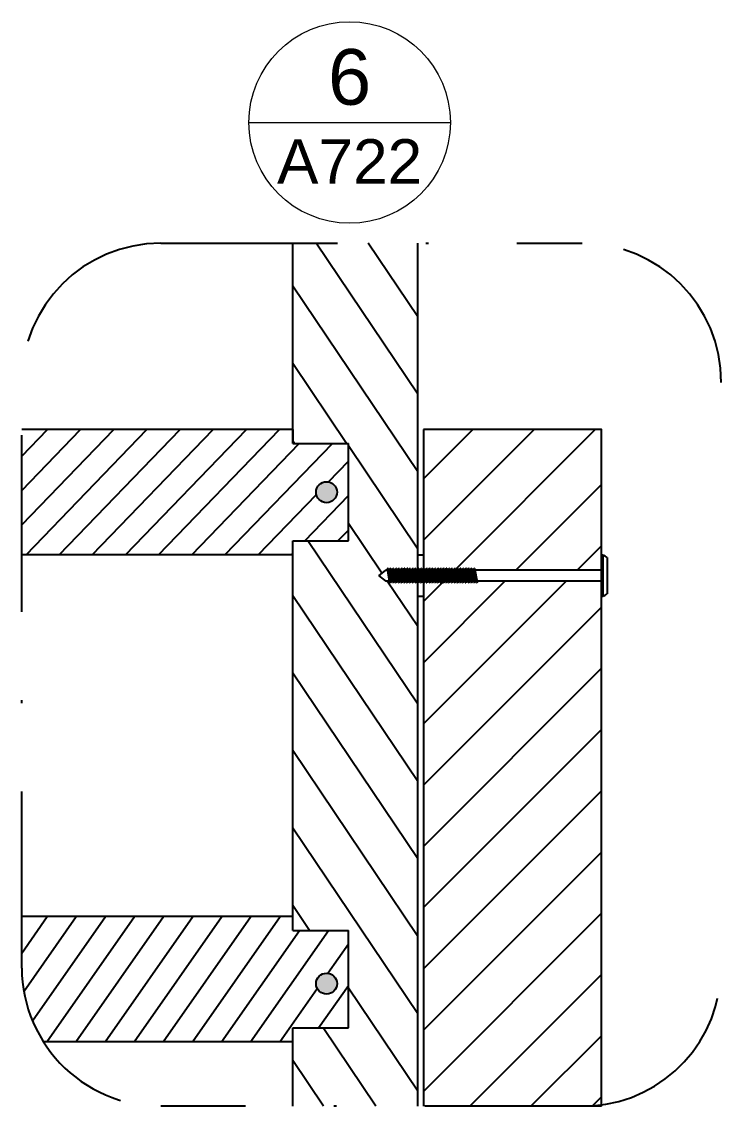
# Model space of a CAD drawing. Header units: millimetres. Extents: x -29 to 1292, y 25 to 454.
# Drawn here: x 615.69 to 640.84, y 125.55 to 164.52 of the extents above; entities that cross this region are included whole.
import ezdxf
from ezdxf.enums import TextEntityAlignment as Align

# ---------------------------------------------------------------- set-up
doc = ezdxf.new("R2010")
doc.units = ezdxf.units.MM
doc.linetypes.add('TRATTOPUNTO', pattern=[25.4, 12.7, -6.35, 0, -6.35])
doc.layers.get('0').update_dxf_attribs({"color": 70})
doc.layers.add('A-ANNO-SYMB', color=202, linetype='Continuous', lineweight=18)
for name, color, linetype in [('CONTORNO SEZIONI', 26, 'Continuous'), ('LINEE SEZIONATE', 5, 'Continuous'), ('SIMBOLI', 201, 'Continuous'), ('VITIGIUSTO', 61, 'Continuous')]:
    doc.layers.add(name, color=color, linetype=linetype)
doc.styles.add('ARIAL', font='arial.ttf')
doc.styles.get("Standard").update_dxf_attribs({"font": 'arial.ttf'})

# ---------------------------------------------------------------- blocks, each defined once
blk = doc.blocks.new('DETAGLI')
at = {"layer": 'A-ANNO-SYMB', "linetype": 'Continuous'}
blk.add_line((486.662, 356.168), (504.764, 356.168), dxfattribs=at)
blk.add_circle((495.713, 356.168), 9.051, dxfattribs=at)
for tag, p in [('TAVOLA', (495.713, 362.762)), ('SEZIONE', (495.713, 354.668))]:
    blk.add_attdef(tag, text='', height=5, dxfattribs=at).set_placement(p, align=Align.TOP_CENTER)

msp = doc.modelspace()

# ---------------------------------------------------------------- hatches: boundary and pattern name
h = msp.add_hatch()
h.set_pattern_fill('ANSI31', color=256, scale=0.49, angle=79)
h.set_pattern_definition([(124, (41.4266, -33.585), (-1.2897752, -0.8699644), [])])
h.paths.add_polyline_path([(625.432, 131.866), (627.432, 131.866), (627.432, 128.366), (625.432, 128.366), (625.432, 125.553), (629.932, 125.553), (629.932, 144.336), (629.917, 144.416), (629.862, 144.416), (629.847, 144.354), (629.831, 144.358), (629.821, 144.416), (629.755, 144.416), (629.74, 144.354), (629.724, 144.358), (629.714, 144.416), (629.662, 144.416), (629.647, 144.354), (629.631, 144.358), (629.621, 144.416), (629.555, 144.416), (629.541, 144.354), (629.525, 144.358), (629.514, 144.416), (629.462, 144.416), (629.447, 144.354), (629.431, 144.358), (629.421, 144.416), (629.355, 144.416), (629.341, 144.354), (629.325, 144.358), (629.314, 144.416), (629.262, 144.416), (629.247, 144.354), (629.231, 144.358), (629.221, 144.416), (629.155, 144.416), (629.141, 144.354), (629.125, 144.358), (629.114, 144.416), (629.062, 144.416), (629.047, 144.354), (629.031, 144.358), (629.021, 144.416), (628.955, 144.416), (628.941, 144.354), (628.925, 144.358), (628.914, 144.416), (628.782, 144.416), (628.532, 144.616), (628.782, 144.816), (628.84, 144.816), (628.825, 144.893), (628.859, 144.886), (628.871, 144.816), (628.946, 144.816), (628.932, 144.893), (628.965, 144.886), (628.978, 144.816), (629.04, 144.816), (629.025, 144.893), (629.059, 144.886), (629.071, 144.816), (629.146, 144.816), (629.132, 144.893), (629.165, 144.886), (629.178, 144.816), (629.24, 144.816), (629.225, 144.893), (629.259, 144.886), (629.271, 144.816), (629.346, 144.816), (629.332, 144.893), (629.365, 144.886), (629.378, 144.816), (629.44, 144.816), (629.425, 144.893), (629.459, 144.886), (629.471, 144.816), (629.546, 144.816), (629.532, 144.893), (629.565, 144.886), (629.578, 144.816), (629.639, 144.816), (629.625, 144.893), (629.658, 144.886), (629.671, 144.816), (629.746, 144.816), (629.732, 144.893), (629.765, 144.886), (629.778, 144.816), (629.843, 144.816), (629.828, 144.893), (629.862, 144.886), (629.874, 144.816), (629.932, 144.816), (629.932, 156.56), (625.432, 156.56), (625.432, 149.366), (627.432, 149.366), (627.432, 145.866), (625.432, 145.866)])
h = msp.add_hatch()
h.set_pattern_fill('ANSI31', color=256, scale=0.27, angle=181)
h.set_pattern_definition([(226, (41.42656, -33.58495), (0.616654, -0.5954959), [])])
h.paths.add_polyline_path([(615.69, 149.866), (615.69, 145.366), (625.432, 145.366), (625.432, 145.866), (625.432, 149.866)])
edge = h.paths.add_edge_path()
edge.add_arc((626.65, 147.616), 0.377, 0, 360)
h.paths.add_polyline_path([(627.432, 149.366), (625.432, 149.366), (625.432, 145.866), (627.432, 145.866)])
h = msp.add_hatch()
h.set_pattern_fill('ANSI31', color=256, scale=0.49)
h.set_pattern_definition([(45, (41.4266, -33.585), (-1.1000814, 1.1000814), [])])
h.paths.add_polyline_path([(636.532, 149.866), (630.132, 149.866), (630.132, 144.894), (630.168, 144.886), (630.181, 144.816), (630.249, 144.816), (630.234, 144.893), (630.268, 144.886), (630.28, 144.816), (630.349, 144.816), (630.335, 144.893), (630.368, 144.886), (630.381, 144.816), (630.452, 144.816), (630.438, 144.893), (630.471, 144.886), (630.484, 144.816), (630.549, 144.816), (630.535, 144.893), (630.568, 144.886), (630.581, 144.816), (630.652, 144.816), (630.638, 144.893), (630.671, 144.886), (630.684, 144.816), (630.749, 144.816), (630.735, 144.893), (630.768, 144.886), (630.781, 144.816), (630.852, 144.816), (630.838, 144.893), (630.871, 144.886), (630.884, 144.816), (630.949, 144.816), (630.935, 144.893), (630.968, 144.886), (630.981, 144.816), (631.052, 144.816), (631.038, 144.893), (631.071, 144.886), (631.084, 144.816), (631.151, 144.816), (631.137, 144.893), (631.17, 144.886), (631.183, 144.816), (631.252, 144.816), (631.238, 144.893), (631.271, 144.886), (631.284, 144.816), (631.351, 144.816), (631.337, 144.893), (631.37, 144.886), (631.383, 144.816), (631.452, 144.816), (631.437, 144.893), (631.471, 144.886), (631.483, 144.816), (631.551, 144.816), (631.537, 144.893), (631.57, 144.886), (631.583, 144.816), (631.655, 144.816), (631.641, 144.893), (631.674, 144.886), (631.687, 144.816), (631.751, 144.816), (631.737, 144.893), (631.77, 144.886), (631.783, 144.816), (631.855, 144.816), (631.841, 144.893), (631.874, 144.886), (631.887, 144.816), (631.951, 144.816), (631.937, 144.893), (631.97, 144.886), (631.983, 144.816), (636.532, 144.816), (636.532, 145.366)])
h.paths.add_polyline_path([(630.132, 125.553), (636.532, 125.553), (636.532, 144.416), (632.067, 144.416), (632.053, 144.354), (632.037, 144.358), (632.026, 144.416), (631.971, 144.416), (631.956, 144.354), (631.94, 144.358), (631.93, 144.416), (631.867, 144.416), (631.853, 144.354), (631.837, 144.358), (631.826, 144.416), (631.771, 144.416), (631.756, 144.354), (631.74, 144.358), (631.73, 144.416), (631.667, 144.416), (631.653, 144.354), (631.637, 144.358), (631.626, 144.416), (631.567, 144.416), (631.553, 144.354), (631.537, 144.358), (631.526, 144.416), (631.467, 144.416), (631.453, 144.354), (631.437, 144.358), (631.426, 144.416), (631.368, 144.416), (631.353, 144.354), (631.337, 144.358), (631.327, 144.416), (631.267, 144.416), (631.253, 144.354), (631.237, 144.358), (631.226, 144.416), (631.168, 144.416), (631.153, 144.354), (631.137, 144.358), (631.127, 144.416), (631.065, 144.416), (631.05, 144.354), (631.034, 144.358), (631.024, 144.416), (630.968, 144.416), (630.953, 144.354), (630.937, 144.358), (630.927, 144.416), (630.865, 144.416), (630.85, 144.354), (630.834, 144.358), (630.824, 144.416), (630.768, 144.416), (630.753, 144.354), (630.737, 144.358), (630.727, 144.416), (630.665, 144.416), (630.65, 144.354), (630.634, 144.358), (630.624, 144.416), (630.568, 144.416), (630.553, 144.354), (630.537, 144.358), (630.527, 144.416), (630.465, 144.416), (630.45, 144.354), (630.434, 144.358), (630.424, 144.416), (630.364, 144.416), (630.35, 144.354), (630.334, 144.358), (630.323, 144.416), (630.265, 144.416), (630.25, 144.354), (630.234, 144.358), (630.224, 144.416), (630.158, 144.416), (630.132, 144.302)])
h = msp.add_hatch()
h.set_pattern_fill('ANSI31', color=256, scale=0.27, angle=190)
h.set_pattern_definition([(235, (366.2222, -68.2893), (0.702218, -0.4916984), [])])
h.paths.add_polyline_path([(627.432, 131.866), (625.432, 131.866), (625.432, 132.366), (615.69, 132.366), (615.691, 130.513, 0.140722), (616.473, 127.866), (625.432, 127.866), (625.432, 128.366), (627.432, 128.366)])
h.paths.add_polyline_path([(627.027, 129.959, -1), (626.273, 129.959, -1)], flags=16)
at = {"layer": 'VITIGIUSTO'}
h = msp.add_hatch(color=256, dxfattribs=at)
h.dxf.hatch_style = 1
h.paths.add_polyline_path([(627.027, 147.616, 1), (626.273, 147.616, 1)])
h.paths.add_polyline_path([(627.027, 129.959, 1), (626.273, 129.959, 1)])

# ---------------------------------------------------------------- linework, layer by layer
for p, q in [((625.432, 149.866), (615.69, 149.866)), ((625.432, 149.866), (625.432, 149.366)), ((625.432, 145.366), (615.69, 145.366))]:
    msp.add_line(p, q)
at = {"layer": 'CONTORNO SEZIONI', "linetype": 'TRATTOPUNTO', "ltscale": 0.5}
for points in [[(620.69, 156.56), (635.839, 156.56)], [(615.69, 130.513), (615.69, 151.56)], [(636.532, 125.553), (620.69, 125.553)]]:
    msp.add_lwpolyline(points, dxfattribs=at)
for centre, start, end in [((620.69, 151.56), 90, 180), ((635.839, 151.56), 0, 90), ((635.839, 130.553), 274.2574, 0), ((620.69, 130.553), 180.456, 272.5125)]:
    msp.add_arc(centre, 5, start, end, dxfattribs=at)
at = {"layer": 'LINEE SEZIONATE'}
for p, q in [((625.432, 149.366), (625.432, 156.56)), ((630.132, 149.866), (630.132, 144.816)), ((625.432, 149.366), (627.432, 149.366)), ((627.432, 145.866), (627.432, 149.366)), ((625.432, 131.866), (625.432, 145.866)), ((625.432, 145.866), (627.432, 145.866)), ((630.132, 144.357), (630.132, 125.553)), ((625.432, 132.366), (615.69, 132.366)), ((625.432, 131.866), (627.432, 131.866)), ((627.432, 128.366), (627.432, 131.866)), ((625.432, 125.553), (625.432, 128.366)), ((625.432, 128.366), (627.432, 128.366)), ((625.432, 127.866), (616.473, 127.866))]:
    msp.add_line(p, q, dxfattribs=at)
for points in [[(629.932, 144.816), (629.932, 156.56)], [(636.532, 125.553), (636.532, 149.866), (630.132, 149.866)], [(629.932, 125.553), (629.932, 144.357)]]:
    msp.add_lwpolyline(points, dxfattribs=at)
for centre in [(626.65, 147.616), (626.65, 129.959)]:
    msp.add_circle(centre, 0.377, dxfattribs=at)
at = {"layer": 'SIMBOLI'}
msp.add_line((630.132, 144.357), (630.132, 143.866), dxfattribs=at)
at = {"layer": 'VITIGIUSTO'}
for p, q in [((629.932, 145.366), (630.132, 145.366)), ((630.132, 145.366), (630.132, 144.816)), ((636.532, 143.866), (636.532, 145.366)), ((636.532, 145.366), (636.582, 145.366)), ((636.532, 145.366), (636.582, 145.366)), ((636.532, 145.366), (636.532, 145.266)), ((636.582, 145.366), (636.582, 143.866)), ((636.732, 145.266), (636.732, 143.966)), ((628.532, 144.616), (628.782, 144.816)), ((628.532, 144.616), (628.782, 144.416)), ((628.84, 144.816), (628.782, 144.816)), ((628.843, 144.89), (628.834, 144.849)), ((628.925, 144.358), (628.834, 144.849)), ((628.843, 144.89), (628.859, 144.886)), ((628.859, 144.886), (628.949, 144.391)), ((628.946, 144.816), (628.871, 144.816)), ((628.949, 144.89), (628.94, 144.849)), ((629.031, 144.358), (628.94, 144.849)), ((628.949, 144.89), (628.965, 144.886)), ((628.965, 144.886), (629.056, 144.391)), ((629.04, 144.816), (628.978, 144.816)), ((629.043, 144.89), (629.034, 144.849)), ((629.125, 144.358), (629.034, 144.849)), ((629.043, 144.89), (629.059, 144.886)), ((629.059, 144.886), (629.149, 144.391)), ((629.146, 144.816), (629.071, 144.816)), ((629.149, 144.89), (629.14, 144.849)), ((629.231, 144.358), (629.14, 144.849)), ((629.149, 144.89), (629.165, 144.886)), ((629.165, 144.886), (629.256, 144.391)), ((629.24, 144.816), (629.178, 144.816)), ((629.243, 144.89), (629.234, 144.849)), ((629.325, 144.358), (629.234, 144.849)), ((629.243, 144.89), (629.259, 144.886)), ((629.259, 144.886), (629.349, 144.391)), ((629.346, 144.816), (629.271, 144.816)), ((629.349, 144.89), (629.34, 144.849)), ((629.431, 144.358), (629.34, 144.849)), ((629.349, 144.89), (629.365, 144.886)), ((629.365, 144.886), (629.456, 144.391)), ((629.44, 144.816), (629.378, 144.816)), ((629.443, 144.89), (629.434, 144.849)), ((629.525, 144.358), (629.434, 144.849)), ((629.443, 144.89), (629.459, 144.886)), ((629.459, 144.886), (629.549, 144.391)), ((629.546, 144.816), (629.471, 144.816)), ((629.549, 144.89), (629.54, 144.849)), ((629.631, 144.358), (629.54, 144.849)), ((629.549, 144.89), (629.565, 144.886)), ((629.565, 144.886), (629.656, 144.391)), ((629.639, 144.816), (629.578, 144.816)), ((629.642, 144.89), (629.633, 144.849)), ((629.724, 144.358), (629.633, 144.849)), ((629.642, 144.89), (629.658, 144.886)), ((629.658, 144.886), (629.749, 144.391)), ((629.746, 144.816), (629.671, 144.816)), ((629.749, 144.89), (629.74, 144.849)), ((629.831, 144.358), (629.74, 144.849)), ((629.749, 144.89), (629.765, 144.886)), ((629.765, 144.886), (629.856, 144.391)), ((629.843, 144.816), (629.778, 144.816)), ((629.846, 144.89), (629.837, 144.849)), ((629.928, 144.358), (629.837, 144.849)), ((629.846, 144.89), (629.862, 144.886)), ((629.862, 144.886), (629.952, 144.391)), ((629.946, 144.816), (629.874, 144.816)), ((629.949, 144.89), (629.939, 144.849)), ((630.031, 144.358), (629.939, 144.849)), ((629.949, 144.89), (629.965, 144.886)), ((629.965, 144.886), (630.055, 144.391)), ((630.043, 144.816), (629.977, 144.816)), ((630.046, 144.89), (630.037, 144.849)), ((630.128, 144.358), (630.037, 144.849)), ((630.046, 144.89), (630.062, 144.886)), ((630.062, 144.886), (630.152, 144.391)), ((630.149, 144.816), (630.074, 144.816)), ((630.152, 144.89), (630.143, 144.849)), ((630.234, 144.358), (630.143, 144.849)), ((630.152, 144.89), (630.168, 144.886)), ((630.168, 144.886), (630.259, 144.391)), ((630.249, 144.816), (630.181, 144.816)), ((630.252, 144.89), (630.242, 144.849)), ((630.334, 144.358), (630.242, 144.849)), ((630.252, 144.89), (630.268, 144.886)), ((630.268, 144.886), (630.358, 144.391)), ((630.349, 144.816), (630.28, 144.816)), ((630.352, 144.89), (630.343, 144.849)), ((630.434, 144.358), (630.343, 144.849)), ((630.352, 144.89), (630.368, 144.886)), ((630.368, 144.886), (630.459, 144.391)), ((630.452, 144.816), (630.381, 144.816)), ((630.455, 144.89), (630.446, 144.849)), ((630.537, 144.358), (630.446, 144.849)), ((630.455, 144.89), (630.471, 144.886)), ((630.471, 144.886), (630.562, 144.391)), ((630.549, 144.816), (630.484, 144.816)), ((630.552, 144.89), (630.543, 144.849)), ((630.634, 144.358), (630.543, 144.849)), ((630.552, 144.89), (630.568, 144.886)), ((630.568, 144.886), (630.659, 144.391)), ((630.652, 144.816), (630.581, 144.816)), ((630.655, 144.89), (630.646, 144.849)), ((630.737, 144.358), (630.646, 144.849)), ((630.655, 144.89), (630.671, 144.886)), ((630.671, 144.886), (630.762, 144.391)), ((630.749, 144.816), (630.684, 144.816)), ((630.752, 144.89), (630.743, 144.849)), ((630.834, 144.358), (630.743, 144.849)), ((630.752, 144.89), (630.768, 144.886)), ((630.768, 144.886), (630.859, 144.391)), ((630.852, 144.816), (630.781, 144.816)), ((630.855, 144.89), (630.846, 144.849)), ((630.937, 144.358), (630.846, 144.849)), ((630.855, 144.89), (630.871, 144.886)), ((630.871, 144.886), (630.962, 144.391)), ((630.949, 144.816), (630.884, 144.816)), ((630.952, 144.89), (630.943, 144.849)), ((631.034, 144.358), (630.943, 144.849)), ((630.952, 144.89), (630.968, 144.886)), ((630.968, 144.886), (631.059, 144.391)), ((631.052, 144.816), (630.981, 144.816)), ((631.055, 144.89), (631.046, 144.849)), ((631.137, 144.358), (631.046, 144.849)), ((631.055, 144.89), (631.071, 144.886)), ((631.071, 144.886), (631.162, 144.391)), ((631.151, 144.816), (631.084, 144.816)), ((631.154, 144.89), (631.145, 144.849)), ((631.237, 144.358), (631.145, 144.849)), ((631.154, 144.89), (631.17, 144.886)), ((631.17, 144.886), (631.261, 144.391)), ((631.252, 144.816), (631.183, 144.816)), ((631.255, 144.89), (631.246, 144.849)), ((631.337, 144.358), (631.246, 144.849)), ((631.255, 144.89), (631.271, 144.886)), ((631.271, 144.886), (631.362, 144.391)), ((631.351, 144.816), (631.284, 144.816)), ((631.354, 144.89), (631.345, 144.849)), ((631.437, 144.358), (631.345, 144.849)), ((631.354, 144.89), (631.37, 144.886)), ((631.37, 144.886), (631.461, 144.391)), ((631.452, 144.816), (631.383, 144.816)), ((631.455, 144.89), (631.445, 144.849)), ((631.537, 144.358), (631.445, 144.849)), ((631.455, 144.89), (631.471, 144.886)), ((631.471, 144.886), (631.561, 144.391)), ((631.551, 144.816), (631.483, 144.816)), ((631.554, 144.89), (631.545, 144.849)), ((631.637, 144.358), (631.545, 144.849)), ((631.554, 144.89), (631.57, 144.886)), ((631.57, 144.886), (631.661, 144.391)), ((631.655, 144.816), (631.583, 144.816)), ((631.658, 144.89), (631.649, 144.849)), ((631.74, 144.358), (631.649, 144.849)), ((631.658, 144.89), (631.674, 144.886)), ((631.674, 144.886), (631.765, 144.391)), ((631.751, 144.816), (631.687, 144.816)), ((631.754, 144.89), (631.745, 144.849)), ((631.837, 144.358), (631.745, 144.849)), ((631.754, 144.89), (631.77, 144.886)), ((631.77, 144.886), (631.861, 144.391)), ((631.855, 144.816), (631.783, 144.816)), ((631.858, 144.89), (631.849, 144.849)), ((631.94, 144.358), (631.849, 144.849)), ((631.858, 144.89), (631.874, 144.886)), ((631.874, 144.886), (631.965, 144.391)), ((631.951, 144.816), (631.887, 144.816)), ((631.954, 144.89), (631.945, 144.849)), ((632.037, 144.358), (631.945, 144.849)), ((631.954, 144.89), (631.97, 144.886)), ((631.97, 144.886), (632.061, 144.391)), ((636.532, 144.816), (631.983, 144.816)), ((628.914, 144.416), (628.782, 144.416)), ((628.941, 144.354), (628.925, 144.358)), ((628.949, 144.391), (628.941, 144.354)), ((629.021, 144.416), (628.945, 144.416)), ((629.047, 144.354), (629.031, 144.358)), ((629.056, 144.391), (629.047, 144.354)), ((629.114, 144.416), (629.051, 144.416)), ((629.141, 144.354), (629.125, 144.358)), ((629.149, 144.391), (629.141, 144.354)), ((629.221, 144.416), (629.145, 144.416)), ((629.247, 144.354), (629.231, 144.358)), ((629.256, 144.391), (629.247, 144.354)), ((629.314, 144.416), (629.251, 144.416)), ((629.341, 144.354), (629.325, 144.358)), ((629.349, 144.391), (629.341, 144.354)), ((629.421, 144.416), (629.345, 144.416)), ((629.447, 144.354), (629.431, 144.358)), ((629.456, 144.391), (629.447, 144.354)), ((629.514, 144.416), (629.451, 144.416)), ((629.541, 144.354), (629.525, 144.358)), ((629.549, 144.391), (629.541, 144.354)), ((629.621, 144.416), (629.545, 144.416)), ((629.647, 144.354), (629.631, 144.358)), ((629.656, 144.391), (629.647, 144.354)), ((629.714, 144.416), (629.651, 144.416)), ((629.74, 144.354), (629.724, 144.358)), ((629.749, 144.391), (629.74, 144.354)), ((629.821, 144.416), (629.744, 144.416)), ((629.847, 144.354), (629.831, 144.358)), ((629.856, 144.391), (629.847, 144.354)), ((629.917, 144.416), (629.851, 144.416)), ((629.944, 144.354), (629.928, 144.358)), ((629.932, 143.866), (629.932, 144.357)), ((629.952, 144.391), (629.944, 144.354)), ((630.02, 144.416), (629.948, 144.416)), ((630.047, 144.354), (630.031, 144.358)), ((630.055, 144.391), (630.047, 144.354)), ((630.117, 144.416), (630.05, 144.416)), ((630.144, 144.354), (630.128, 144.358)), ((630.152, 144.391), (630.144, 144.354)), ((630.224, 144.416), (630.148, 144.416)), ((630.25, 144.354), (630.234, 144.358)), ((630.259, 144.391), (630.25, 144.354)), ((630.323, 144.416), (630.254, 144.416)), ((630.35, 144.354), (630.334, 144.358)), ((630.358, 144.391), (630.35, 144.354)), ((630.424, 144.416), (630.353, 144.416)), ((630.45, 144.354), (630.434, 144.358)), ((630.459, 144.391), (630.45, 144.354)), ((630.527, 144.416), (630.454, 144.416)), ((630.553, 144.354), (630.537, 144.358)), ((630.562, 144.391), (630.553, 144.354)), ((630.624, 144.416), (630.557, 144.416)), ((630.65, 144.354), (630.634, 144.358)), ((630.659, 144.391), (630.65, 144.354)), ((630.727, 144.416), (630.654, 144.416)), ((630.753, 144.354), (630.737, 144.358)), ((630.762, 144.391), (630.753, 144.354)), ((630.824, 144.416), (630.757, 144.416)), ((630.85, 144.354), (630.834, 144.358)), ((630.859, 144.391), (630.85, 144.354)), ((630.927, 144.416), (630.854, 144.416)), ((630.953, 144.354), (630.937, 144.358)), ((630.962, 144.391), (630.953, 144.354)), ((631.024, 144.416), (630.957, 144.416)), ((631.05, 144.354), (631.034, 144.358)), ((631.059, 144.391), (631.05, 144.354)), ((631.127, 144.416), (631.054, 144.416)), ((631.153, 144.354), (631.137, 144.358)), ((631.162, 144.391), (631.153, 144.354)), ((631.226, 144.416), (631.157, 144.416)), ((631.253, 144.354), (631.237, 144.358)), ((631.261, 144.391), (631.253, 144.354)), ((631.327, 144.416), (631.256, 144.416)), ((631.353, 144.354), (631.337, 144.358)), ((631.362, 144.391), (631.353, 144.354)), ((631.426, 144.416), (631.357, 144.416)), ((631.453, 144.354), (631.437, 144.358)), ((631.461, 144.391), (631.453, 144.354)), ((631.526, 144.416), (631.456, 144.416)), ((631.553, 144.354), (631.537, 144.358)), ((631.561, 144.391), (631.553, 144.354)), ((631.626, 144.416), (631.556, 144.416)), ((631.653, 144.354), (631.637, 144.358)), ((631.661, 144.391), (631.653, 144.354)), ((631.73, 144.416), (631.656, 144.416)), ((631.756, 144.354), (631.74, 144.358)), ((631.765, 144.391), (631.756, 144.354)), ((631.826, 144.416), (631.76, 144.416)), ((631.853, 144.354), (631.837, 144.358)), ((631.861, 144.391), (631.853, 144.354)), ((631.93, 144.416), (631.856, 144.416)), ((631.956, 144.354), (631.94, 144.358)), ((631.965, 144.391), (631.956, 144.354)), ((632.026, 144.416), (631.96, 144.416)), ((632.053, 144.354), (632.037, 144.358)), ((632.061, 144.391), (632.053, 144.354)), ((636.532, 144.416), (632.056, 144.416)), ((630.132, 143.866), (629.932, 143.866)), ((636.582, 143.866), (636.532, 143.866))]:
    msp.add_line(p, q, dxfattribs=at)
for centre, start, end in [((636.307, 144.791), 48.1799, 64.44), ((636.307, 144.441), 295.56, 311.8201)]:
    msp.add_arc(centre, 0.637, start, end, dxfattribs=at)

# ---------------------------------------------------------------- block references
at = {"layer": 'SIMBOLI'}
ref = msp.add_blockref('DETAGLI', (429.193, 18.431), dxfattribs=dict(at, xscale=0.4, yscale=0.4, zscale=0.4))
ref.add_attrib('SEZIONE', 'A722', dxfattribs={"layer": 'A-ANNO-SYMB', "linetype": 'Continuous', "height": 1.6, "style": 'ARIAL'}).set_placement((627.478, 160.298), align=Align.TOP_CENTER)
ref.add_attrib('TAVOLA', '6', dxfattribs={"layer": 'A-ANNO-SYMB', "linetype": 'Continuous', "height": 2, "style": 'ARIAL'}).set_placement((627.478, 163.535), align=Align.TOP_CENTER)

doc.saveas('drawing.dxf')
